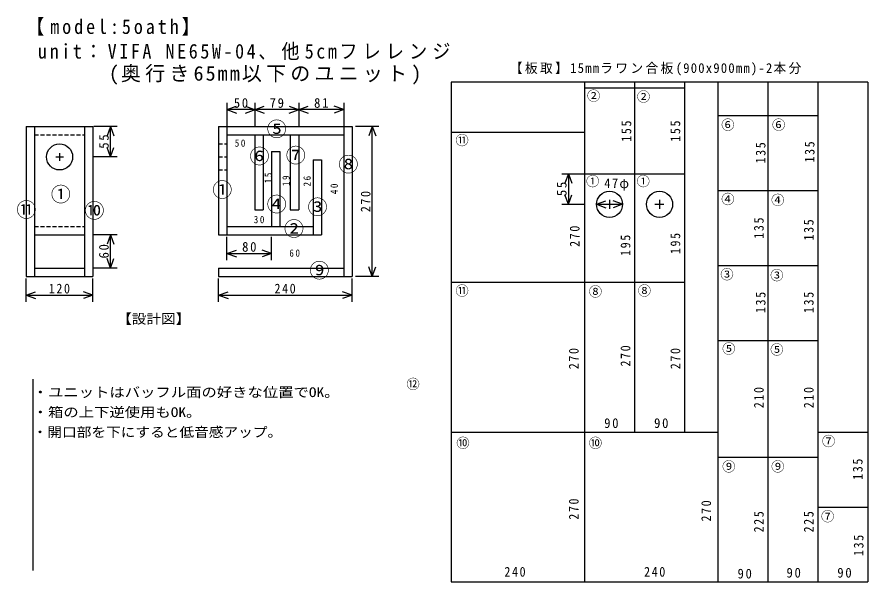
# Model space of a CAD drawing. Units: millimetres, scale not verified. Extents: x -945 to 586, y -447 to 571.
import ezdxf
from ezdxf.enums import TextEntityAlignment as Align

# ---------------------------------------------------------------- set-up
doc = ezdxf.new("R2010")
doc.units = ezdxf.units.MM
doc.header["$LTSCALE"] = 6
doc.linetypes.add('DASHED1', pattern=[1.8, 1.2, -0.6])
doc.layers.add('0-0', color=7, linetype='Continuous')
doc.styles.add('ＭＳ ゴシック', font='')
doc.styles.get('ＭＳ ゴシック').set_extended_font_data('MS Gothic')

msp = doc.modelspace()

# ---------------------------------------------------------------- linework, layer by layer
at = {"layer": '0-0'}
for p, q in [((-164.378, 453.264), (-164.378, -446.736)), ((585.622, 453.264), (-164.378, 453.264)), ((75.622, 453.264), (75.622, -446.736)), ((165.622, 453.264), (165.622, -176.736)), ((255.622, 453.264), (255.622, -176.736)), ((315.622, 453.264), (315.622, -446.736)), ((405.622, 453.264), (405.622, -446.736)), ((495.622, 453.264), (495.622, -446.736)), ((585.622, 453.264), (585.622, -446.736)), ((75.622, 443.264), (255.622, 443.264)), ((315.622, 393.264), (495.622, 393.264)), ((-928.808, 373.601), (-928.808, 103.601)), ((-928.808, 373.601), (-808.808, 373.601)), ((-913.808, 373.601), (-913.808, 103.601)), ((-823.808, 373.601), (-823.808, 103.601)), ((-808.808, 373.601), (-808.808, 103.601)), ((-582.668, 373.601), (-582.668, 178.601)), ((-582.668, 373.601), (-342.668, 373.601)), ((-567.668, 373.601), (-567.668, 178.601)), ((-357.668, 373.601), (-357.668, 103.601)), ((-342.668, 373.601), (-342.668, 103.601)), ((-567.668, 358.601), (-357.668, 358.601)), ((-517.668, 358.601), (-517.668, 223.601)), ((-502.668, 358.601), (-502.668, 223.601)), ((-453.668, 358.601), (-453.668, 223.601)), ((-438.668, 358.601), (-438.668, 223.601)), ((-164.378, 363.264), (75.622, 363.264)), ((-868.808, 325.601), (-868.808, 311.601)), ((-487.668, 328.601), (-487.668, 193.601)), ((-487.668, 328.601), (-472.668, 328.601)), ((-472.668, 328.601), (-472.668, 193.601)), ((-875.808, 318.601), (-861.808, 318.601)), ((-412.668, 313.601), (-397.668, 313.601)), ((-412.668, 313.601), (-412.668, 178.601)), ((-397.668, 313.601), (-397.668, 178.601)), ((75.622, 288.264), (255.622, 288.264)), ((315.622, 258.264), (495.622, 258.264)), ((114.354, 233.264), (128.688, 233.264)), ((120.622, 241.554), (120.622, 225.233)), ((202.269, 233.264), (218.514, 233.264)), ((210.622, 241.554), (210.622, 225.233)), ((-517.668, 223.601), (-502.668, 223.601)), ((-453.668, 223.601), (-438.668, 223.601)), ((-567.668, 193.601), (-412.668, 193.601)), ((-913.808, 178.601), (-823.808, 178.601)), ((-582.668, 178.601), (-397.668, 178.601)), ((315.622, 123.264), (495.622, 123.264)), ((-913.808, 118.601), (-823.808, 118.601)), ((-582.668, 118.601), (-582.668, 103.601)), ((-582.668, 118.601), (-357.668, 118.601)), ((-928.808, 103.601), (-808.808, 103.601)), ((-582.668, 103.601), (-342.668, 103.601)), ((-164.378, 93.264), (75.622, 93.264)), ((75.622, 93.264), (255.622, 93.264)), ((315.622, -11.736), (495.622, -11.736)), ((-917.254, -81.606), (-917.254, -425.984)), ((-164.378, -176.736), (315.622, -176.736)), ((495.622, -176.736), (585.622, -176.736)), ((315.622, -221.736), (495.622, -221.736)), ((495.622, -311.736), (585.622, -311.736)), ((-164.378, -446.736), (585.622, -446.736))]:
    msp.add_line(p, q, dxfattribs=at)
at = {"layer": '0-0', "color": 4}
for p, q in [((-567.668, 415.756), (-567.668, 373.756)), ((-517.668, 415.756), (-517.668, 373.756)), ((-438.668, 415.756), (-438.668, 373.756)), ((-357.668, 415.756), (-357.668, 373.756)), ((-567.668, 403.756), (-550.754, 409.913)), ((-357.668, 403.756), (-567.668, 403.756)), ((-567.668, 403.756), (-550.754, 397.6)), ((-534.583, 409.913), (-500.754, 397.6)), ((-534.583, 397.6), (-500.754, 409.913)), ((-455.583, 409.913), (-421.754, 397.6)), ((-455.583, 397.6), (-421.754, 409.913)), ((-357.668, 403.756), (-374.583, 409.913)), ((-357.668, 403.756), (-374.583, 397.6)), ((-765.147, 373.601), (-807.147, 373.601)), ((-777.147, 373.601), (-783.303, 356.687)), ((-777.147, 318.601), (-777.147, 373.601)), ((-777.147, 373.601), (-770.99, 356.687)), ((-294.218, 373.601), (-336.218, 373.601)), ((-306.218, 373.601), (-312.374, 356.687)), ((-306.218, 103.601), (-306.218, 373.601)), ((-306.218, 373.601), (-300.061, 356.687)), ((-777.147, 318.601), (-783.303, 335.516)), ((-777.147, 318.601), (-770.99, 335.516)), ((-765.147, 318.601), (-807.147, 318.601)), ((34.608, 288.264), (76.608, 288.264)), ((46.608, 288.264), (40.452, 271.35)), ((46.608, 288.264), (46.608, 233.264)), ((46.608, 288.264), (52.765, 271.35)), ((46.608, 233.264), (40.452, 250.179)), ((46.608, 233.264), (52.765, 250.179)), ((34.608, 233.264), (76.608, 233.264)), ((97.122, 233.264), (114.036, 239.421)), ((97.122, 233.264), (144.122, 233.264)), ((97.122, 233.264), (114.036, 227.108)), ((144.122, 233.264), (127.207, 239.421)), ((144.122, 233.264), (127.207, 227.108)), ((-765.147, 178.601), (-807.147, 178.601)), ((-777.147, 178.601), (-783.303, 161.687)), ((-777.147, 118.601), (-777.147, 178.601)), ((-777.147, 178.601), (-770.99, 161.687)), ((-567.668, 132.637), (-567.668, 174.637)), ((-487.668, 132.637), (-487.668, 174.637)), ((-567.668, 144.637), (-550.754, 150.794)), ((-567.668, 144.637), (-487.668, 144.637)), ((-567.668, 144.637), (-550.754, 138.481)), ((-487.668, 144.637), (-504.583, 150.794)), ((-487.668, 144.637), (-504.583, 138.481)), ((-777.147, 118.601), (-783.303, 135.516)), ((-777.147, 118.601), (-770.99, 135.516)), ((-765.147, 118.601), (-807.147, 118.601)), ((-306.218, 103.601), (-312.374, 120.516)), ((-306.218, 103.601), (-300.061, 120.516)), ((-928.808, 57.56), (-928.808, 99.56)), ((-808.808, 57.56), (-808.808, 99.56)), ((-582.668, 57.56), (-582.668, 99.56)), ((-342.668, 57.56), (-342.668, 99.56)), ((-294.218, 103.601), (-336.218, 103.601)), ((-928.808, 69.56), (-911.894, 75.716)), ((-928.808, 69.56), (-808.808, 69.56)), ((-928.808, 69.56), (-911.894, 63.403)), ((-808.808, 69.56), (-825.723, 75.716)), ((-808.808, 69.56), (-825.723, 63.403)), ((-582.668, 69.56), (-565.754, 75.716)), ((-582.668, 69.56), (-342.668, 69.56)), ((-582.668, 69.56), (-565.754, 63.403)), ((-342.668, 69.56), (-359.583, 75.716)), ((-342.668, 69.56), (-359.583, 63.403))]:
    msp.add_line(p, q, dxfattribs=at)
at = {"layer": '0-0', "linetype": 'DASHED1'}
for p, q in [((-913.808, 358.601), (-823.808, 358.601)), ((-582.668, 342.101), (-567.668, 342.101)), ((-582.668, 318.601), (-567.668, 318.601)), ((-582.668, 295.101), (-567.668, 295.101)), ((-913.808, 193.601), (-823.808, 193.601))]:
    msp.add_line(p, q, dxfattribs=at)
at = {"layer": '0-0'}
for centre in [(-868.808, 318.601), (120.622, 233.264), (210.622, 233.264)]:
    msp.add_circle(centre, 23.5, dxfattribs=at)

# ---------------------------------------------------------------- texts
at = {"layer": '0-0', "style": 'ＭＳ ゴシック'}
for s, p in [('②', (79.974, 414.56)), ('②', (169.741, 412.927)), ('⑥', (321.528, 362.332)), ('⑥', (412.927, 362.332)), ('⑪', (-156.684, 334.585)), ('①', (78.287, 260.738)), ('①', (169.301, 260.738)), ('④', (321.528, 228.497)), ('④', (411.295, 226.865)), ('③', (319.896, 93.031)), ('③', (409.663, 91.399)), ('⑪', (-156.684, 63.653)), ('⑧', (83.238, 62.021)), ('⑧', (171.373, 63.653)), ('⑤', (323.161, -40.803)), ('⑤', (409.663, -42.435)), ('⑫', (-244.819, -104.456)), ('⑦', (502.694, -207.28)), ('⑩', (-155.052, -210.544)), ('⑩', (83.238, -210.544)), ('⑨', (323.161, -252.979)), ('⑨', (411.295, -252.979)), ('⑦', (501.062, -342.746))]:
    msp.add_text(s, height=17.6, dxfattribs=at).set_placement(p, align=Align.BOTTOM_LEFT)
at = {"layer": '0-0', "color": 5, "style": 'ＭＳ ゴシック'}
for s, p in [('⑤', (-496.166, 347.642)), ('⑥', (-527.176, 298.679)), ('⑦', (-461.891, 300.311)), ('⑧', (-367.228, 283.99)), ('①', (-594.093, 238.29)), ('①', (-884.611, 230.13)), ('④', (-496.166, 212.176)), ('③', (-422.72, 207.28)), ('⑪', (-946.632, 202.383)), ('⑩', (-824.223, 200.751)), ('②', (-465.155, 168.109)), ('⑨', (-419.456, 93.031))]:
    msp.add_text(s, height=26.39, dxfattribs=at).set_placement(p, align=Align.BOTTOM_LEFT)
at = {"layer": '0-0', "style": 'ＭＳ ゴシック'}
for s, width, p in [('【設計図】', 1.1, (-765.466, 13.057)), ('・ユニットはバッフル面の好きな位置でOK。', 1.15, (-917.254, -119.145)), ('・箱の上下逆使用もOK。', 1.15, (-917.254, -155.052)), ('・開口部を下にすると低音感アップ。', 1.1, (-917.254, -190.959))]:
    msp.add_text(s, height=17.6, dxfattribs=dict(at, width=width)).set_placement(p, align=Align.BOTTOM_LEFT)
at = {"layer": '0-0', "color": 5, "char_height": 26.39, "attachment_point": 7, "style": 'ＭＳ ゴシック'}
for s, insert in [('\\T1.33;\\W0.9;【model:5oath】', (-928.679, 536.969)), ('\\T1.29;\\W0.9;unit：VIFA\\~NE65W-04、他5cmフレレンジ', (-907.461, 492.902)), ('\\T1.21;(奥行き65mm以下のユニット)', (-780.155, 448.834))]:
    msp.add_mtext(s, dxfattribs=dict(at, insert=insert))
at = {"layer": '0-0', "attachment_point": 7, "style": 'ＭＳ ゴシック'}
for s, insert, char_height in [('\\T1.19;\\W0.95;【板取】15mmラワン合板(900x900mm)-2本分', (-58.756, 465.155), 17.6), ('\\T1.27;\\W0.95;50', (-555.418, 406.756), 17.6), ('\\T1.27;\\W0.95;79', (-490.918, 406.756), 17.6), ('\\T1.27;\\W0.95;81', (-410.918, 406.756), 17.6), ('\\T1.36;\\W0.9;50', (-553.679, 336.751), 13.2), ('\\T1.2;\\W0.95;47φ', (111.141, 257.63), 17.6), ('\\T1.36;\\W0.9;30', (-519.446, 199.092), 13.2), ('\\T1.27;\\W0.95;80', (-540.418, 147.637), 17.6), ('\\T1.36;\\W0.9;60', (-455.363, 138.731), 13.2), ('\\T1.27;\\W0.9;120', (-888.308, 72.56), 17.6), ('\\T1.27;\\W0.9;240', (-482.168, 72.56), 17.6), ('\\T1.27;\\W0.95;90', (110.984, -169.741), 17.6), ('\\T1.27;\\W0.95;90', (200.751, -169.741), 17.6), ('\\T1.27;\\W0.9;240', (-68.549, -437.409), 17.6), ('\\T1.27;\\W0.9;240', (182.798, -437.409), 17.6), ('\\T1.27;\\W0.95;90', (350.907, -440.674), 17.6), ('\\T1.27;\\W0.95;90', (439.041, -439.041), 17.6), ('\\T1.27;\\W0.95;90', (530.44, -439.041), 17.6)]:
    msp.add_mtext(s, dxfattribs=dict(at, insert=insert, char_height=char_height))
at = {"layer": '0-0', "attachment_point": 7, "rotation": 90, "style": 'ＭＳ ゴシック'}
for s, insert, char_height in [('\\T1.27;\\W0.9;155', (159.948, 346.01), 17.6), ('\\T1.27;\\W0.9;155', (248.083, 346.01), 17.6), ('\\T1.27;\\W0.95;55', (-780.147, 333.351), 17.6), ('\\T1.27;\\W0.9;135', (401.503, 306.839), 17.6), ('\\T1.27;\\W0.9;135', (489.637, 308.472), 17.6), ('\\T1.36;\\W0.9;15', (-486.671, 271.2), 13.2), ('\\T1.36;\\W0.9;19', (-454.623, 266.101), 13.2), ('\\T1.36;\\W0.9;26', (-416.748, 265.373), 13.2), ('\\T1.36;\\W0.9;40', (-367.949, 251.534), 13.2), ('\\T1.27;\\W0.95;55', (43.608, 248.014), 17.6), ('\\T1.27;\\W0.9;270', (-309.218, 219.101), 17.6), ('\\T1.27;\\W0.9;135', (398.238, 171.373), 17.6), ('\\T1.27;\\W0.9;135', (488.005, 168.109), 17.6), ('\\T1.27;\\W0.9;270', (66.917, 156.684), 17.6), ('\\T1.27;\\W0.9;195', (158.316, 140.363), 17.6), ('\\T1.27;\\W0.9;195', (248.083, 143.627), 17.6), ('\\T1.27;\\W0.95;60', (-780.147, 135.851), 17.6), ('\\T1.27;\\W0.9;135', (401.503, 37.539), 17.6), ('\\T1.27;\\W0.9;135', (488.005, 37.539), 17.6), ('\\T1.27;\\W0.9;270', (65.285, -63.653), 17.6), ('\\T1.27;\\W0.9;270', (158.316, -58.756), 17.6), ('\\T1.27;\\W0.9;270', (248.083, -63.653), 17.6), ('\\T1.27;\\W0.9;210', (398.238, -133.834), 17.6), ('\\T1.27;\\W0.9;210', (488.005, -133.834), 17.6), ('\\T1.27;\\W0.9;135', (576.14, -262.772), 17.6), ('\\T1.27;\\W0.9;270', (65.285, -334.585), 17.6), ('\\T1.27;\\W0.9;270', (303.575, -337.85), 17.6), ('\\T1.27;\\W0.9;225', (398.238, -357.435), 17.6), ('\\T1.27;\\W0.9;225', (488.005, -357.435), 17.6), ('\\T1.27;\\W0.9;135', (577.772, -399.87), 17.6)]:
    msp.add_mtext(s, dxfattribs=dict(at, insert=insert, char_height=char_height))

doc.saveas('drawing.dxf')
